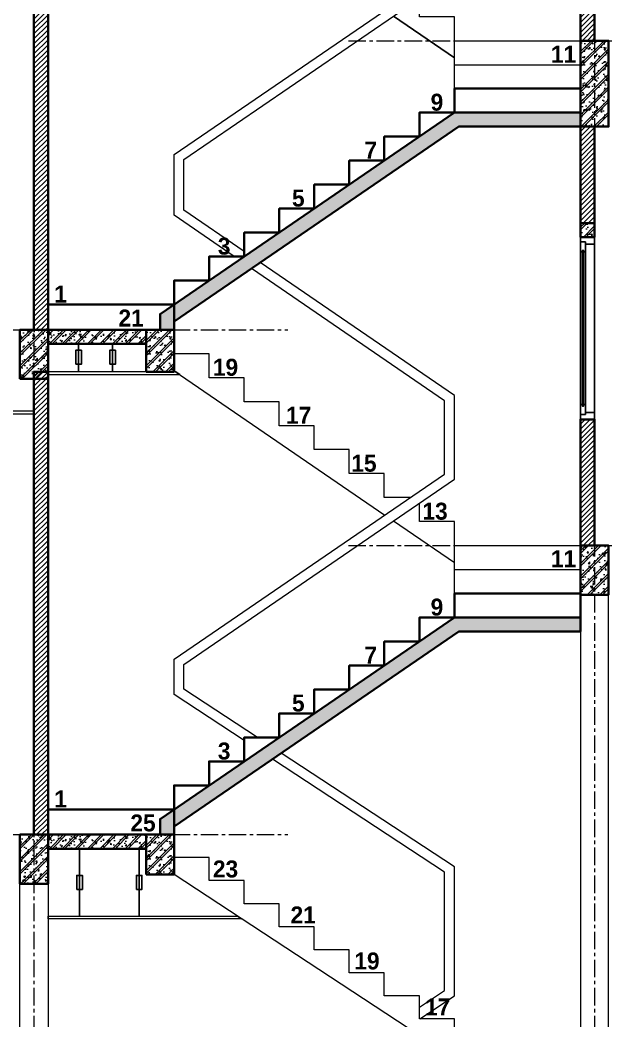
# Model space of a CAD drawing. Header units: inches. Extents: x 236662 to 497023, y -248575 to 81795.
# Drawn here: x 297318 to 301493, y -126381 to -119251 of the extents above; entities that cross this region are included whole.
import ezdxf

# ---------------------------------------------------------------- set-up
doc = ezdxf.new("R2010")
doc.units = ezdxf.units.IN
doc.header["$LTSCALE"] = 10
doc.header["$MEASUREMENT"] = 0
doc.linetypes.add('CENTER', pattern=[2, 1.25, -0.25, 0.25, -0.25])
for name, color, linetype, lineweight in [('02. HP_BE TONG', 1, 'Continuous', 35), ('03. HP_TUONG', 2, 'Continuous', 35), ('05. HP_TRUC', 251, 'CENTER', 5), ('06. HP_THAY 1', 134, 'Continuous', 15), ('06. HP_THAY 2', 147, 'Continuous', 13), ('09_HP_HATCH', 8, 'Continuous', 5), ('GHICHU', 7, 'Continuous', 9)]:
    doc.layers.add(name, color=color, linetype=linetype, lineweight=lineweight)
doc.layers.add('04. HP_CUA', color=153, linetype='Continuous')
doc.layers.add('07. HP_KY HIEU', color=43, linetype='Continuous')
doc.styles.add('AVO', font='VNI-Avo-Bold.TTF')
pattern_1 = [(50, (-306918.48, 129359.265), (107.589027, -9.41282), [11.25, -123.75]), (355, (-306918.48, 129359.27), (-20.8127, 112.82882), [9, -99]), (100.4514, (-306909.52, 129358.48), (86.776407, 103.41593), [9.56103, -105.171317]), (46.1842, (-306918.48, 129389.27), (160.086157, -24.82785), [16.875, -185.625]), (96.6356, (-306905.14, 129387.2), (140.199406, 146.11768), [14.34154, -157.75695]), (351.1842, (-306918.48, 129389.27), (140.19929, 146.11779), [13.5, -148.5]), (21, (-306903.48, 129381.765), (89.536058, -60.392834), [11.25, -123.75]), (326, (-306903.48, 129381.77), (36.4973, 108.772507), [9, -99]), (71.4514, (-306896.02, 129376.73), (126.033394, 48.379575), [9.56103, -105.171317]), (37.5, (-306918.48, 129359.265), (1.8239783, 49.934078), [0, -97.8, 0, -100.5, 0, -99.375]), (7.5, (-306918.48, 129359.265), (39.460431, 59.161757), [0, -57.3, 0, -95.55, 0, -37.875]), (327.5, (-306951.93, 129359.265), (80.0733654, -3.383231), [0, -37.5, 0, -117, 0, -155.25]), (317.5, (-306966.93, 129359.265), (87.477925, 15.015747), [0, -48.75, 0, -77.7, 0, -110.25]), (45, (-306918.48, 129359.265), (-45.078057, 45.078057), []), (45, (-306918.48, 129377.64), (-45.078057, 45.078057), [])]

# ---------------------------------------------------------------- blocks, each defined once
blk = doc.blocks.new('ÁDASDƯEQWEQ')
at = {"layer": '05. HP_TRUC', "ltscale": 10}
for p, q in [((5500, 18639.6), (5500, 0)), ((9500, 18639.6), (9500, 0))]:
    blk.add_line(p, q, dxfattribs=at)
blk = doc.blocks.new('ÁDASDASDWD')
at = {"layer": '09_HP_HATCH'}
h = blk.add_hatch(dxfattribs=at)
h.set_pattern_fill('CHAU-01', color=256, scale=15, pattern_type=2)
h.set_pattern_definition([(50, (-55376.965, -37444.2), (107.58903, -9.41282), [11.25, -123.75]), (355, (-55376.97, -37444.2), (-20.8127, 112.82882), [9, -99]), (100.4514, (-55368, -37444.99), (86.7764, 103.41593), [9.56103, -105.17132]), (46.1842, (-55376.97, -37414.2), (160.08616, -24.82785), [16.875, -185.625]), (96.6356, (-55363.62, -37416.27), (140.1994, 146.11768), [14.34154, -157.75695]), (351.1842, (-55376.97, -37414.2), (140.1993, 146.1178), [13.5, -148.5]), (21, (-55361.965, -37421.7), (89.53606, -60.39283), [11.25, -123.75]), (326, (-55361.97, -37421.7), (36.4973, 108.7725), [9, -99]), (71.4514, (-55354.5, -37426.73), (126.0334, 48.37957), [9.56103, -105.17132]), (37.5, (-55376.965, -37444.2), (1.823978, 49.934078), [0, -97.8, 0, -100.5, 0, -99.375]), (7.5, (-55376.965, -37444.2), (39.46043, 59.161757), [0, -57.3, 0, -95.55, 0, -37.875]), (327.5, (-55410.415, -37444.2), (80.073365, -3.38323), [0, -37.5, 0, -117, 0, -155.25]), (317.5, (-55425.415, -37444.2), (87.477925, 15.01575), [0, -48.75, 0, -77.7, 0, -110.25]), (45, (-55376.965, -37444.2), (-45.07806, 45.07806), []), (45, (-55376.965, -37425.827), (-45.07806, 45.07806), [])])
h.paths.add_polyline_path([(-100, -350), (100, -350), (100, 0), (-100, 0)])
at = {"layer": '02. HP_BE TONG'}
blk.add_lwpolyline([(-100, -350), (100, -350), (100, 0), (-100, 0)], close=True, dxfattribs=at)
blk = doc.blocks.new('*U333')
for p, q in [((0, 50), (0, 1250)), ((65, 105), (65, 1195)), ((100, 105), (100, 1195))]:
    blk.add_line(p, q)
for points in [[(65, 1250), (0, 1250), (0, 1300), (100, 1300), (100, 1265), (65, 1265)], [(65, 1265), (65, 1195), (78.5, 1195), (78.5, 1205), (86.5, 1205), (86.5, 1195), (100, 1195), (100, 1265)], [(78.5, 95), (78.5, 105), (65, 105), (65, 35), (100, 35), (100, 105), (86.5, 105), (86.5, 95)], [(65, 50), (0, 50), (0, 0), (100, 0), (100, 35), (65, 35)]]:
    blk.add_lwpolyline(points, close=True)
at = {"color": 8}
blk.add_lwpolyline([(86.5, 95), (78.5, 95), (78.5, 1205), (86.5, 1205)], close=True, dxfattribs=at)
blk = doc.blocks.new('MATCAT 1-1')
at = {"layer": '09_HP_HATCH'}
h = blk.add_hatch(dxfattribs=at)
h.set_pattern_fill('ANSI31', color=8, scale=200)
h.paths.add_polyline_path([(-5500, 13211), (-5600, 13211), (-5600, 12261), (-5500, 12261)])
h.paths.add_polyline_path([(-5500, 10861), (-5600, 10861), (-5600, 9961), (-5500, 9961)])
h.paths.add_polyline_path([(-1550, 13461), (-1650, 13461), (-1650, 9931), (-1550, 9931)])
h.paths.add_polyline_path([(0, 13211), (-150, 13211), (-150, 9961), (0, 9961)])
h = blk.add_hatch(dxfattribs=at)
h.set_pattern_fill('ANSI31', color=8, scale=200)
h.paths.add_polyline_path([(-10900, 11150), (-11000, 11150), (-11000, 7900), (-10900, 7900)])
h.paths.add_polyline_path([(-9400, 11150), (-9500, 11150), (-9500, 7900), (-9400, 7900)])
h.paths.add_polyline_path([(-10900, 7550), (-11000, 7550), (-11000, 4300), (-10900, 4300)])
h.paths.add_polyline_path([(-9400, 7600), (-9500, 7600), (-9500, 4300), (-9400, 4300)])
h = blk.add_hatch(dxfattribs=at)
h.set_pattern_fill('CHAU-01', color=256, scale=15, pattern_type=2)
h.set_pattern_definition([(50, (-60876.965, -27483.2), (107.58903, -9.41282), [11.25, -123.75]), (355, (-60876.97, -27483.2), (-20.8127, 112.82882), [9, -99]), (100.4514, (-60868, -27483.99), (86.7764, 103.41593), [9.56103, -105.17132]), (46.1842, (-60876.97, -27453.2), (160.08616, -24.82785), [16.875, -185.625]), (96.6356, (-60863.62, -27455.27), (140.1994, 146.11768), [14.34154, -157.75695]), (351.1842, (-60876.97, -27453.2), (140.1993, 146.1178), [13.5, -148.5]), (21, (-60861.965, -27460.7), (89.53606, -60.39283), [11.25, -123.75]), (326, (-60861.97, -27460.7), (36.4973, 108.7725), [9, -99]), (71.4514, (-60854.5, -27465.73), (126.0334, 48.37957), [9.56103, -105.17132]), (37.5, (-60876.965, -27483.2), (1.823978, 49.934078), [0, -97.8, 0, -100.5, 0, -99.375]), (7.5, (-60876.965, -27483.2), (39.46043, 59.161757), [0, -57.3, 0, -95.55, 0, -37.875]), (327.5, (-60910.415, -27483.2), (80.073365, -3.38323), [0, -37.5, 0, -117, 0, -155.25]), (317.5, (-60925.415, -27483.2), (87.477925, 15.01575), [0, -48.75, 0, -77.7, 0, -110.25]), (45, (-60876.965, -27483.2), (-45.07806, 45.07806), []), (45, (-60876.965, -27464.827), (-45.07806, 45.07806), [])])
h.paths.add_polyline_path([(-5600, 9348), (-5400, 9348), (-5400, 9961), (-5600, 9961)])
h = blk.add_hatch(dxfattribs=at)
h.set_pattern_fill('ANSI31', color=8, scale=200)
h.paths.add_polyline_path([(-5500, 9348), (-5600, 9348), (-5600, 8661), (-5500, 8661)])
h.paths.add_polyline_path([(-5500, 7261), (-5600, 7261), (-5600, 6361), (-5500, 6361)])
h.paths.add_polyline_path([(-1550, 9611), (-1650, 9611), (-1650, 6361), (-1550, 6361)])
h.paths.add_polyline_path([(0, 9611), (-150, 9611), (-150, 6361), (0, 6361)])
h = blk.add_hatch(dxfattribs=at)
h.set_pattern_fill('CHAU-01', color=256, scale=15, pattern_type=2)
h.set_pattern_definition(pattern_1)
h.paths.add_polyline_path([(-8600, 7900), (-8500, 7900), (-8500, 7958.8), (-6469.1, 9348), (-5600, 9348), (-5600, 9448), (-6500, 9448), (-8600, 8011.6)])
h = blk.add_hatch(dxfattribs=at)
h.set_pattern_fill('CHAU-01', color=256, scale=15, pattern_type=2)
h.set_pattern_definition([(50, (-113405.72, -74502.87), (107.58903, -9.41282), [11.25, -123.75]), (355, (-113405.72, -74502.87), (-20.8127, 112.82882), [9, -99]), (100.4514, (-113396.76, -74503.66), (86.77641, 103.41593), [9.56103, -105.17132]), (46.1842, (-113405.72, -74472.87), (160.08616, -24.82785), [16.875, -185.625]), (96.6356, (-113392.38, -74474.94), (140.1994, 146.11768), [14.34154, -157.75695]), (351.1842, (-113405.72, -74472.87), (140.1993, 146.1178), [13.5, -148.5]), (21, (-113390.72, -74480.37), (89.53606, -60.392834), [11.25, -123.75]), (326, (-113390.72, -74480.37), (36.4973, 108.77251), [9, -99]), (71.4514, (-113383.26, -74485.41), (126.033394, 48.379575), [9.56103, -105.17132]), (37.5, (-113405.72, -74502.873), (1.823978, 49.934078), [0, -97.8, 0, -100.5, 0, -99.375]), (7.5, (-113405.72, -74502.873), (39.46043, 59.161757), [0, -57.3, 0, -95.55, 0, -37.875]), (327.5, (-113439.17, -74502.873), (80.073365, -3.383231), [0, -37.5, 0, -117, 0, -155.25]), (317.5, (-113454.17, -74502.87), (87.477925, 15.015747), [0, -48.75, 0, -77.7, 0, -110.25]), (45, (-113405.72, -74502.87), (-45.078057, 45.078057), []), (45, (-113405.72, -74484.5), (-45.078057, 45.078057), [])])
h.paths.add_polyline_path([(-5500, 8661), (-5500, 8561), (-5600, 8561), (-5600, 8661)])
h = blk.add_hatch(dxfattribs=at)
h.set_pattern_fill('CHAU-01', color=256, scale=15, pattern_type=2)
h.set_pattern_definition([(50, (-149686.48, -71041.05), (107.589027, -9.41282), [11.25, -123.75]), (355, (-149686.48, -71041.05), (-20.8127, 112.82882), [9, -99]), (100.4514, (-149677.52, -71041.83), (86.77641, 103.41593), [9.56103, -105.17132]), (46.1842, (-149686.48, -71011.05), (160.08616, -24.82785), [16.875, -185.625]), (96.6356, (-149673.14, -71013.12), (140.1994, 146.11768), [14.34154, -157.75695]), (351.1842, (-149686.48, -71011.05), (140.1993, 146.11779), [13.5, -148.5]), (21, (-149671.48, -71018.55), (89.53606, -60.392834), [11.25, -123.75]), (326, (-149671.48, -71018.55), (36.4973, 108.77251), [9, -99]), (71.4514, (-149664.02, -71023.58), (126.033394, 48.379575), [9.56103, -105.17132]), (37.5, (-149686.483, -71041.05), (1.823978, 49.934078), [0, -97.8, 0, -100.5, 0, -99.375]), (7.5, (-149686.483, -71041.05), (39.46043, 59.161757), [0, -57.3, 0, -95.55, 0, -37.875]), (327.5, (-149719.933, -71041.05), (80.073365, -3.383231), [0, -37.5, 0, -117, 0, -155.25]), (317.5, (-149734.93, -71041.05), (87.477925, 15.015747), [0, -48.75, 0, -77.7, 0, -110.25]), (45, (-149686.483, -71041.05), (-45.078057, 45.078057), []), (45, (-149686.483, -71022.674), (-45.078057, 45.078057), [])])
h.paths.add_polyline_path([(-9400, 7900), (-9400, 7800), (-8700, 7800), (-8700, 7900)])
h = blk.add_hatch(dxfattribs=at)
h.set_pattern_fill('CHAU-01', color=256, scale=15, pattern_type=2)
h.set_pattern_definition([(50, (-63976.965, -29544.2), (107.58903, -9.41282), [11.25, -123.75]), (355, (-63976.97, -29544.2), (-20.8127, 112.82882), [9, -99]), (100.4514, (-63968, -29544.99), (86.7764, 103.41593), [9.56103, -105.17132]), (46.1842, (-63976.97, -29514.2), (160.08616, -24.82785), [16.875, -185.625]), (96.6356, (-63963.62, -29516.27), (140.1994, 146.11768), [14.34154, -157.75695]), (351.1842, (-63976.97, -29514.2), (140.1993, 146.1178), [13.5, -148.5]), (21, (-63961.965, -29521.7), (89.53606, -60.39283), [11.25, -123.75]), (326, (-63961.97, -29521.7), (36.4973, 108.7725), [9, -99]), (71.4514, (-63954.5, -29526.73), (126.0334, 48.37957), [9.56103, -105.17132]), (37.5, (-63976.965, -29544.2), (1.823978, 49.934078), [0, -97.8, 0, -100.5, 0, -99.375]), (7.5, (-63976.965, -29544.2), (39.46043, 59.161757), [0, -57.3, 0, -95.55, 0, -37.875]), (327.5, (-64010.415, -29544.2), (80.073365, -3.38323), [0, -37.5, 0, -117, 0, -155.25]), (317.5, (-64025.415, -29544.2), (87.477925, 15.01575), [0, -48.75, 0, -77.7, 0, -110.25]), (45, (-63976.965, -29544.2), (-45.07806, 45.07806), []), (45, (-63976.965, -29525.827), (-45.07806, 45.07806), [])])
h.paths.add_polyline_path([(-8700, 7600), (-8500, 7600), (-8500, 7900), (-8700, 7900)])
h = blk.add_hatch(dxfattribs=at)
h.set_pattern_fill('CHAU-01', color=256, scale=15, pattern_type=2)
h.set_pattern_definition(pattern_1)
h.paths.add_polyline_path([(-8600, 4300), (-8500, 4300), (-8500, 4358.8), (-6469.1, 5748), (-5600, 5748), (-5600, 5848), (-6500, 5848), (-8600, 4411.6)])
h = blk.add_hatch(dxfattribs=at)
h.set_pattern_fill('CHAU-01', color=256, scale=15, pattern_type=2)
h.set_pattern_definition([(50, (-149686.48, -74641.05), (107.589027, -9.41282), [11.25, -123.75]), (355, (-149686.48, -74641.05), (-20.8127, 112.82882), [9, -99]), (100.4514, (-149677.52, -74641.83), (86.77641, 103.41593), [9.56103, -105.17132]), (46.1842, (-149686.48, -74611.05), (160.08616, -24.82785), [16.875, -185.625]), (96.6356, (-149673.14, -74613.12), (140.1994, 146.11768), [14.34154, -157.75695]), (351.1842, (-149686.48, -74611.05), (140.1993, 146.11779), [13.5, -148.5]), (21, (-149671.48, -74618.55), (89.53606, -60.392834), [11.25, -123.75]), (326, (-149671.48, -74618.55), (36.4973, 108.77251), [9, -99]), (71.4514, (-149664.02, -74623.58), (126.033394, 48.379575), [9.56103, -105.17132]), (37.5, (-149686.483, -74641.05), (1.823978, 49.934078), [0, -97.8, 0, -100.5, 0, -99.375]), (7.5, (-149686.483, -74641.05), (39.46043, 59.161757), [0, -57.3, 0, -95.55, 0, -37.875]), (327.5, (-149719.933, -74641.05), (80.073365, -3.383231), [0, -37.5, 0, -117, 0, -155.25]), (317.5, (-149734.93, -74641.05), (87.477925, 15.015747), [0, -48.75, 0, -77.7, 0, -110.25]), (45, (-149686.483, -74641.05), (-45.078057, 45.078057), []), (45, (-149686.483, -74622.674), (-45.078057, 45.078057), [])])
h.paths.add_polyline_path([(-9400, 4300), (-9400, 4200), (-8700, 4200), (-8700, 4300)])
h = blk.add_hatch(dxfattribs=at)
h.set_pattern_fill('CHAU-01', color=256, scale=15, pattern_type=2)
h.set_pattern_definition([(50, (-63976.965, -33144.2), (107.58903, -9.41282), [11.25, -123.75]), (355, (-63976.97, -33144.2), (-20.8127, 112.82882), [9, -99]), (100.4514, (-63968, -33144.99), (86.7764, 103.41593), [9.56103, -105.17132]), (46.1842, (-63976.97, -33114.2), (160.08616, -24.82785), [16.875, -185.625]), (96.6356, (-63963.62, -33116.27), (140.1994, 146.11768), [14.34154, -157.75695]), (351.1842, (-63976.97, -33114.2), (140.1993, 146.1178), [13.5, -148.5]), (21, (-63961.965, -33121.7), (89.53606, -60.39283), [11.25, -123.75]), (326, (-63961.97, -33121.7), (36.4973, 108.7725), [9, -99]), (71.4514, (-63954.5, -33126.73), (126.0334, 48.37957), [9.56103, -105.17132]), (37.5, (-63976.965, -33144.2), (1.823978, 49.934078), [0, -97.8, 0, -100.5, 0, -99.375]), (7.5, (-63976.965, -33144.2), (39.46043, 59.161757), [0, -57.3, 0, -95.55, 0, -37.875]), (327.5, (-64010.415, -33144.2), (80.073365, -3.38323), [0, -37.5, 0, -117, 0, -155.25]), (317.5, (-64025.415, -33144.2), (87.477925, 15.01575), [0, -48.75, 0, -77.7, 0, -110.25]), (45, (-63976.965, -33144.2), (-45.07806, 45.07806), []), (45, (-63976.965, -33125.827), (-45.07806, 45.07806), [])])
h.paths.add_polyline_path([(-8700, 4016.4), (-8500, 4016.4), (-8500, 4300), (-8700, 4300)])
at = {"layer": '02. HP_BE TONG'}
for points in [[(-5600, 9348), (-5400, 9348), (-5400, 9961), (-5600, 9961)], [(-5500, 8661), (-5500, 8561), (-5600, 8561), (-5600, 8661)], [(-9400, 7900), (-9400, 7800), (-8700, 7800), (-8700, 7900)], [(-8700, 7600), (-8500, 7600), (-8500, 7900), (-8700, 7900)], [(-9400, 4300), (-9400, 4200), (-8700, 4200), (-8700, 4300)], [(-8700, 4016.4), (-8500, 4016.4), (-8500, 4300), (-8700, 4300)]]:
    blk.add_lwpolyline(points, close=True, dxfattribs=at)
for points in [[(-8600, 7900), (-8500, 7900), (-8500, 7958.8), (-6469.1, 9348), (-5600, 9348), (-5600, 9448), (-6500, 9448), (-8600, 8011.6), (-8600, 7900)], [(-8600, 4300), (-8500, 4300), (-8500, 4358.8), (-6469.1, 5748), (-5600, 5748), (-5600, 5848), (-6500, 5848), (-8600, 4411.6), (-8600, 4300)]]:
    blk.add_lwpolyline(points, dxfattribs=at)
at = {"layer": '03. HP_TUONG'}
for points in [[(-9500, 11150), (-9400, 11150), (-9400, 7900), (-9500, 7900)], [(-5600, 9961), (-5500, 9961), (-5500, 10861), (-5600, 10861)], [(-6500, 9619), (-5600, 9619), (-5600, 9448), (-6500, 9448)], [(-5600, 8661), (-5500, 8661), (-5500, 9348), (-5600, 9348)], [(-9400, 7900), (-8500, 7900), (-8500, 8080), (-9400, 8080)], [(-9500, 7600), (-9400, 7600), (-9400, 4300), (-9500, 4300)], [(-5600, 6361), (-5500, 6361), (-5500, 7261), (-5600, 7261)], [(-6500, 6019), (-5600, 6019), (-5600, 5848), (-6500, 5848)], [(-9400, 4300), (-8500, 4300), (-8500, 4480), (-9400, 4480)]]:
    blk.add_lwpolyline(points, close=True, dxfattribs=at)
for points in [[(-8500, 8080), (-8500, 8251), (-8250, 8251), (-8250, 8422), (-8000, 8422), (-8000, 8593), (-7750, 8593), (-7750, 8764), (-7500, 8764), (-7500, 8935), (-7250, 8935), (-7250, 9106), (-7000, 9106), (-7000, 9277), (-6750, 9277), (-6750, 9448), (-6500, 9448)], [(-8500, 4480), (-8500, 4651), (-8250, 4651), (-8250, 4822), (-8000, 4822), (-8000, 4993), (-7750, 4993), (-7750, 5164), (-7500, 5164), (-7500, 5335), (-7250, 5335), (-7250, 5506), (-7000, 5506), (-7000, 5677), (-6750, 5677), (-6750, 5848), (-6500, 5848)]]:
    blk.add_lwpolyline(points, dxfattribs=at)
at = {"layer": '06. HP_THAY 1'}
for p, q in [((-8500, 9150.3), (-6570, 10470.4)), ((-8430, 9113.4), (-6500, 10433.5)), ((-8430, 9113.4), (-6500, 10433.5)), ((-6500, 9839.8), (-6934.4, 10136.4)), ((-8500, 8715.8), (-8500, 9150.3)), ((-8430, 8752.7), (-8430, 9113.4)), ((-8071.2, 8422), (-8500, 8715.8)), ((-8000, 8458.1), (-8430, 8752.7)), ((-6500, 7430.4), (-7885.2, 8379.4)), ((-6570, 7393.5), (-7947.1, 8337)), ((-6500, 6833.5), (-6500, 7430.4)), ((-6570, 6870.4), (-6570, 7393.5)), ((-8500, 5550.3), (-6570, 6870.4)), ((-8430, 5513.4), (-6500, 6833.5)), ((-8500, 5299.1), (-8500, 5550.3)), ((-8430, 5336.9), (-8430, 5513.4)), ((-8000, 4971.1), (-8500, 5299.1)), ((-7905.8, 4993), (-8430, 5336.9)), ((-6500, 4070.8), (-7735.8, 4881.5)), ((-6570, 4033), (-7798.3, 4838.8)), ((-6500, 3150), (-6500, 4070.8)), ((-6500, 2704.4), (-8500, 4016.4)), ((-6570, 3187.8), (-6570, 4033)), ((-6750, 3069.7), (-6570, 3187.8)), ((-6747, 2988), (-6500, 3150))]:
    blk.add_line(p, q, dxfattribs=at)
for points in [[(-6934.4, 10136.4), (-6500, 9839.8), (-6500, 10132), (-6750, 10132), (-6750, 10262.5)], [(-6500, 9790), (-6500, 9961), (-5600, 9961)], [(-6500, 9790), (-6500, 9961), (-5600, 9961)], [(-6500, 9619), (-6500, 9790), (-5600, 9790)], [(-6814.8, 6703), (-7000, 6703), (-7000, 6874), (-7250, 6874), (-7250, 7045), (-7500, 7045), (-7500, 7216), (-7750, 7216), (-7750, 7387), (-8000, 7387), (-8000, 7558), (-8250, 7558), (-8250, 7729), (-8500, 7729), (-8500, 7607.8), (-6996, 6579.1)], [(-6934, 6536.7), (-6500, 6239.8), (-6500, 6532), (-6750, 6532), (-6750, 6662.5)], [(-6500, 6190), (-6500, 6361), (-5600, 6361)], [(-6500, 6019), (-6500, 6190), (-5600, 6190)], [(-8250, 3972), (-8250, 4136), (-8500, 4136)], [(-8000, 3808), (-8000, 3972), (-8250, 3972)], [(-7750, 3644), (-7750, 3808), (-8000, 3808)], [(-7500, 3480), (-7500, 3644), (-7750, 3644)], [(-7250, 3316), (-7250, 3480), (-7500, 3480)], [(-7000, 3152), (-7000, 3316), (-7250, 3316)], [(-6750, 2988), (-6750, 3152), (-7000, 3152)], [(-6500, 2824), (-6500, 2988), (-6750, 2988)]]:
    blk.add_lwpolyline(points, dxfattribs=at)
for points in [[(-5500, 8561), (-5600, 8561), (-5600, 7261), (-5500, 7261)], [(-5400, 6011), (-5600, 6011), (-5600, 2824), (-5400, 2824)], [(-9600, 3950), (-9400, 3950), (-9400, 200), (-9600, 200)]]:
    blk.add_lwpolyline(points, close=True, dxfattribs=at)
at = {"layer": '06. HP_THAY 2'}
for points in [[(-9400, 7580), (-8459.3, 7580), (-8488.5, 7600), (-9400, 7600)], [(-10900, 7299.7), (-9500, 7299.7), (-9500, 7319.7), (-10900, 7319.7)], [(-8017.3, 3699.7), (-9400, 3699.7), (-9400, 3719.7), (-8047.8, 3719.7)]]:
    blk.add_lwpolyline(points, close=True, dxfattribs=at)
at = {"layer": '07. HP_KY HIEU'}
for p, q in [((-9181.6, 7600), (-9181.6, 7800)), ((-8939, 7600), (-8939, 7800)), ((-9174.5, 3719.7), (-9174.5, 4200)), ((-8749.3, 3719.7), (-8749.3, 4200))]:
    blk.add_line(p, q, dxfattribs=at)
for points in [[(-9201.6, 7654.4), (-9161.6, 7654.4), (-9161.6, 7754.4), (-9201.6, 7754.4)], [(-8959, 7654.4), (-8919, 7654.4), (-8919, 7754.4), (-8959, 7754.4)], [(-9194.5, 3909.9), (-9154.5, 3909.9), (-9154.5, 4009.9), (-9194.5, 4009.9)], [(-8769.3, 3909.9), (-8729.3, 3909.9), (-8729.3, 4009.9), (-8769.3, 4009.9)]]:
    blk.add_lwpolyline(points, close=True, dxfattribs=at)
at = {"layer": '04. HP_CUA', "xscale": -1}
blk.add_blockref('*U333', (-5500, 7261), dxfattribs=at)
at = {"layer": '06. HP_THAY 1'}
for p in [(-9500, 7900), (-5500, 6361), (-9500, 4300)]:
    blk.add_blockref('ÁDASDASDWD', p, dxfattribs=at)
at = {"layer": 'GHICHU', "color": 0, "linetype": 'Continuous', "style": 'AVO'}
for s, p in [('11', (-5811.1, 9804)), ('9', (-6669.5, 9462)), ('7', (-7141.3, 9120)), ('5', (-7658.8, 8778)), ('3', (-8188.1, 8436)), ('1', (-9355.7, 8094)), ('21', (-8897.2, 7923)), ('19', (-8223.2, 7572)), ('17', (-7701.2, 7230)), ('15', (-7235.4, 6888)), ('13', (-6727.7, 6546)), ('11', (-5811.1, 6206.7)), ('9', (-6669.5, 5862)), ('7', (-7141.3, 5520)), ('5', (-7658.8, 5178)), ('3', (-8188.1, 4836)), ('1', (-9355.7, 4494)), ('25', (-8811.9, 4323)), ('23', (-8223.1, 3995)), ('21', (-7669.3, 3667)), ('19', (-7213.7, 3339)), ('17', (-6708.5, 3011))]:
    blk.add_text(s, height=121, dxfattribs=at).set_placement(p)

msp = doc.modelspace()

# ---------------------------------------------------------------- linework, layer by layer
at = {"layer": '05. HP_TRUC', "ltscale": 10}
for p, q in [((299662.6, -119398.3), (310105.9, -119398.3)), ((286808.2, -121459.3), (299230.1, -121459.3)), ((286808.2, -121459.3), (299230.1, -121459.3)), ((299662.6, -122998.3), (310105.9, -122998.3)), ((286808.2, -125059.3), (299230.1, -125059.3)), ((286808.2, -125059.3), (299230.1, -125059.3))]:
    msp.add_line(p, q, dxfattribs=at)

# ---------------------------------------------------------------- block references
msp.add_blockref('MATCAT 1-1', (306918.5, -129359.3))
at = {"layer": '02. HP_BE TONG'}
msp.add_blockref('ÁDASDƯEQWEQ', (291918.5, -130990.8), dxfattribs=at)

doc.saveas('drawing.dxf')
